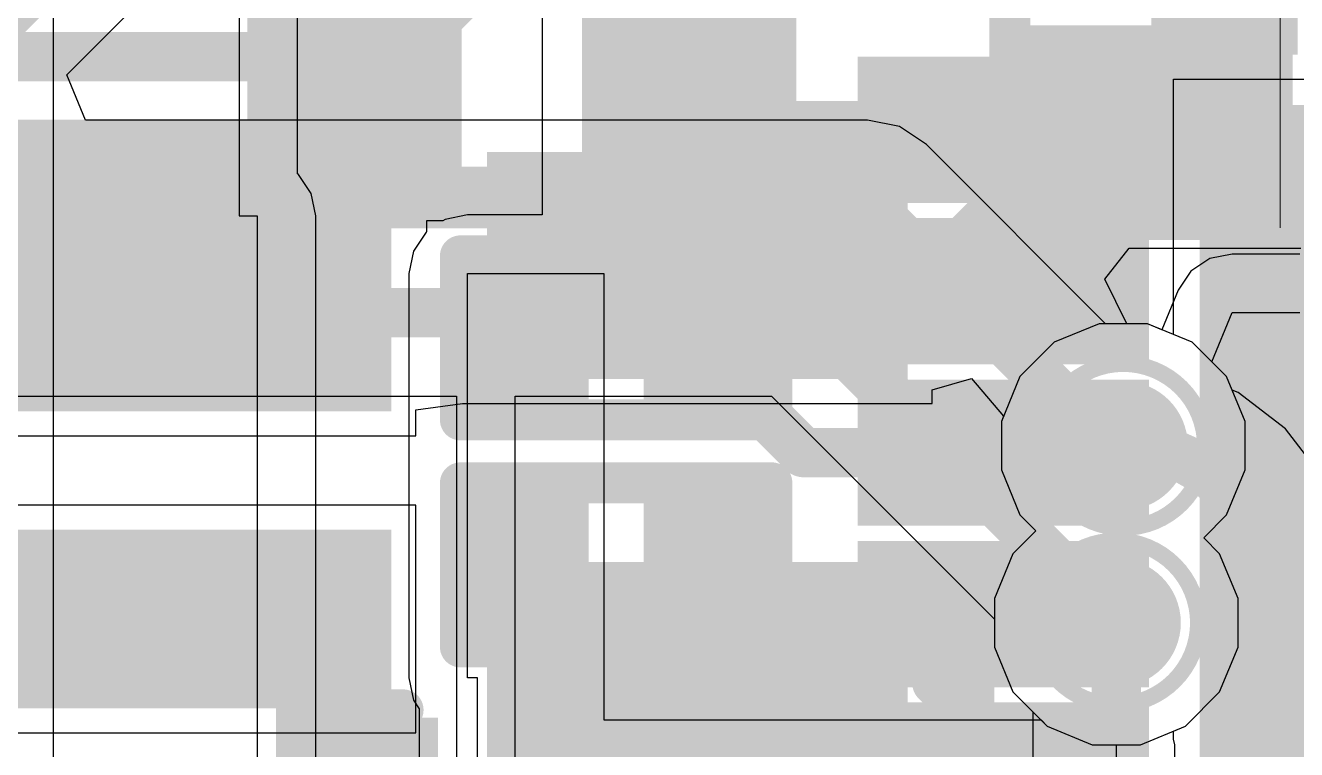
# Model space of a CAD drawing. Header units: inches. Extents: x -10 to 344, y -7 to 75.
# Drawn here: x 48.443 to 52.382, y 8.376 to 10.619 of the extents above; entities that cross this region are included whole.
import ezdxf

# ---------------------------------------------------------------- set-up
doc = ezdxf.new("R2010")
doc.units = ezdxf.units.IN
for name, color, linetype in [('Bottom Layer', 5, 'Continuous'), ('Bottom Overlay', 54, 'Continuous'), ('Bottom Paste', 16, 'Continuous'), ('Bottom Solder', 6, 'Continuous'), ('Drill Drawing', 1, 'Continuous'), ('Mid Layer 1', 16, 'Continuous'), ('Mid Layer 2', 76, 'Continuous'), ('Top Layer', 1, 'Continuous'), ('Top Overlay', 2, 'Continuous'), ('Top Paste', 8, 'Continuous'), ('Top Solder', 216, 'Continuous'), ('Via Holes', 16, 'Continuous')]:
    doc.layers.add(name, color=color, linetype=linetype)

# ---------------------------------------------------------------- blocks, each defined once
blk = doc.blocks.new('CAP_0201_B_22')
at = {"layer": 'Bottom Layer'}
for points in [[(-0.45, 0.15), (-0.15, 0.15), (-0.15, -0.15), (-0.45, -0.15)], [(0.15, 0.15), (0.45, 0.15), (0.45, -0.15), (0.15, -0.15)]]:
    blk.add_hatch(color=5, dxfattribs=at).paths.add_polyline_path(points)
at = {"layer": 'Bottom Paste'}
for points in [[(-0.45, 0.15), (-0.15, 0.15), (-0.15, -0.15), (-0.45, -0.15)], [(0.15, 0.15), (0.45, 0.15), (0.45, -0.15), (0.15, -0.15)]]:
    blk.add_hatch(color=16, dxfattribs=at).paths.add_polyline_path(points)
at = {"layer": 'Bottom Solder'}
for points in [[(-0.505, 0.205), (-0.095, 0.205), (-0.095, -0.205), (-0.505, -0.205)], [(0.095, 0.205), (0.505, 0.205), (0.505, -0.205), (0.095, -0.205)]]:
    blk.add_hatch(color=6, dxfattribs=at).paths.add_polyline_path(points)
at = {"layer": 'Bottom Overlay'}
for points in [[(-0.5334, 0.2286, 0.127, 0.127, 0), (-0.2032, 0.2286, 0.127, 0.127, 0)], [(-0.5334, -0.2286, 0.127, 0.127, 0), (-0.5334, 0.2286, 0.127, 0.127, 0)], [(0.2032, 0.2286, 0.127, 0.127, 0), (0.5334, 0.2286, 0.127, 0.127, 0)], [(0.5334, -0.2286, 0.127, 0.127, 0), (0.5334, 0.2286, 0.127, 0.127, 0)], [(-0.5334, -0.2286, 0.127, 0.127, 0), (-0.2032, -0.2286, 0.127, 0.127, 0)], [(0.2032, -0.2286, 0.127, 0.127, 0), (0.5334, -0.2286, 0.127, 0.127, 0)]]:
    blk.add_lwpolyline(points, format="xyseb", dxfattribs=at)
for points in [[(-0.5651, 0.2286, 0.0635, 0.0635, 1), (-0.5016, 0.2286, 0.0635, 0.0635, 1)], [(-0.5651, 0.2286, 0.0635, 0.0635, 1), (-0.5016, 0.2286, 0.0635, 0.0635, 1)], [(-0.2349, 0.2286, 0.0635, 0.0635, 1), (-0.1714, 0.2286, 0.0635, 0.0635, 1)], [(0.1714, 0.2286, 0.0635, 0.0635, 1), (0.2349, 0.2286, 0.0635, 0.0635, 1)], [(0.5016, 0.2286, 0.0635, 0.0635, 1), (0.5651, 0.2286, 0.0635, 0.0635, 1)], [(0.5016, 0.2286, 0.0635, 0.0635, 1), (0.5651, 0.2286, 0.0635, 0.0635, 1)], [(-0.5651, -0.2286, 0.0635, 0.0635, 1), (-0.5016, -0.2286, 0.0635, 0.0635, 1)], [(-0.5651, -0.2286, 0.0635, 0.0635, 1), (-0.5016, -0.2286, 0.0635, 0.0635, 1)], [(-0.2349, -0.2286, 0.0635, 0.0635, 1), (-0.1714, -0.2286, 0.0635, 0.0635, 1)], [(0.1714, -0.2286, 0.0635, 0.0635, 1), (0.2349, -0.2286, 0.0635, 0.0635, 1)], [(0.5016, -0.2286, 0.0635, 0.0635, 1), (0.5651, -0.2286, 0.0635, 0.0635, 1)], [(0.5016, -0.2286, 0.0635, 0.0635, 1), (0.5651, -0.2286, 0.0635, 0.0635, 1)]]:
    blk.add_lwpolyline(points, format="xyseb", close=True, dxfattribs=at)
blk = doc.blocks.new('32_QFN__5_5__B_27')
at = {"layer": 'Bottom Layer'}
for points in [[(-0.125, 2.785), (-0.125, 2.085), (-0.375, 2.085), (-0.375, 2.785)], [(0.375, 2.785), (0.375, 2.085), (0.125, 2.085), (0.125, 2.785)], [(0.875, 2.785), (0.875, 2.085), (0.625, 2.085), (0.625, 2.785)], [(1.375, 2.785), (1.375, 2.085), (1.125, 2.085), (1.125, 2.785)], [(1.875, 2.785), (1.875, 2.085), (1.625, 2.085), (1.625, 2.785)], [(-1.725, 1.725), (1.725, 1.725), (1.725, -1.725), (-1.725, -1.725)]]:
    blk.add_hatch(color=5, dxfattribs=at).paths.add_polyline_path(points)
at = {"layer": 'Bottom Paste'}
for points in [[(-0.125, 2.785), (-0.125, 2.085), (-0.375, 2.085), (-0.375, 2.785)], [(0.375, 2.785), (0.375, 2.085), (0.125, 2.085), (0.125, 2.785)], [(0.875, 2.785), (0.875, 2.085), (0.625, 2.085), (0.625, 2.785)], [(1.375, 2.785), (1.375, 2.085), (1.125, 2.085), (1.125, 2.785)], [(1.875, 2.785), (1.875, 2.085), (1.625, 2.085), (1.625, 2.785)]]:
    blk.add_hatch(color=16, dxfattribs=at).paths.add_polyline_path(points)
at = {"layer": 'Bottom Solder'}
for points in [[(-0.0234, 2.8866), (-0.0234, 1.9834), (-0.4766, 1.9834), (-0.4766, 2.8866)], [(0.4766, 2.8866), (0.4766, 1.9834), (0.0234, 1.9834), (0.0234, 2.8866)], [(0.9766, 2.8866), (0.9766, 1.9834), (0.5234, 1.9834), (0.5234, 2.8866)], [(1.4766, 2.8866), (1.4766, 1.9834), (1.0234, 1.9834), (1.0234, 2.8866)], [(1.9766, 2.8866), (1.9766, 1.9834), (1.5234, 1.9834), (1.5234, 2.8866)], [(1.9834, 1.9766), (2.8866, 1.9766), (2.8866, 1.5234), (1.9834, 1.5234)], [(-1.8266, 1.8266), (1.8266, 1.8266), (1.8266, -1.8266), (-1.8266, -1.8266)]]:
    blk.add_hatch(color=6, dxfattribs=at).paths.add_polyline_path(points)
blk = doc.blocks.new('MFFX_29')
at = {"layer": 'Top Layer'}
for points in [[(-3.3, 1.655), (-3.3, 2.155), (-2.2, 2.155), (-2.2, 1.655)], [(-1.6999, 1.905), (-0.1999, 1.905), (-0.1999, 1.555), (-1.6999, 1.555)], [(-1.6999, 0.985), (-0.1999, 0.985), (-0.1999, 0.285), (-1.6999, 0.285)], [(-3.3, 0.385), (-3.3, 0.885), (-2.2, 0.885), (-2.2, 0.385)]]:
    blk.add_hatch(color=1, dxfattribs=at).paths.add_polyline_path(points)
at = {"layer": 'Top Solder'}
for points in [[(-3.4016, 1.5534), (-3.4016, 2.2566), (-2.0984, 2.2566), (-2.0984, 1.5534)], [(-1.8015, 2.0066), (-0.0983, 2.0066), (-0.0983, 1.4534), (-1.8015, 1.4534)], [(-1.8015, 1.0866), (-0.0983, 1.0866), (-0.0983, 0.1834), (-1.8015, 0.1834)], [(-3.4016, 0.2834), (-3.4016, 0.9866), (-2.0984, 0.9866), (-2.0984, 0.2834)]]:
    blk.add_hatch(color=216, dxfattribs=at).paths.add_polyline_path(points)
at = {"layer": 'Top Overlay'}
for points in [[(-3.4798, 1.9304, 0.127, 0.127, 0), (-3.6068, 2.0574, 0.127, 0.127, 0)], [(-3.6068, 2.0574, 0.127, 0.127, 0), (-3.6068, 1.8034, 0.127, 0.127, 0)], [(-3.4798, 1.9304, 0.127, 0.127, 0), (-3.6068, 1.8034, 0.127, 0.127, 0)]]:
    blk.add_lwpolyline(points, format="xyseb", dxfattribs=at)
for points in [[(-3.6385, 2.0574, 0.0635, 0.0635, 1), (-3.5751, 2.0574, 0.0635, 0.0635, 1)], [(-3.6385, 2.0574, 0.0635, 0.0635, 1), (-3.5751, 2.0574, 0.0635, 0.0635, 1)], [(-3.5116, 1.9304, 0.0635, 0.0635, 1), (-3.448, 1.9304, 0.0635, 0.0635, 1)], [(-3.5116, 1.9304, 0.0635, 0.0635, 1), (-3.448, 1.9304, 0.0635, 0.0635, 1)], [(-3.6385, 1.8034, 0.0635, 0.0635, 1), (-3.5751, 1.8034, 0.0635, 0.0635, 1)], [(-3.6385, 1.8034, 0.0635, 0.0635, 1), (-3.5751, 1.8034, 0.0635, 0.0635, 1)]]:
    blk.add_lwpolyline(points, format="xyseb", close=True, dxfattribs=at)
blk = doc.blocks.new('S______B______0402_45')
at = {"layer": 'Top Layer'}
for points in [[(-0.6985, -0.3175), (-0.6985, 0.3175), (-0.2413, 0.3175), (-0.2413, -0.3175)], [(0.2413, -0.3175), (0.2413, 0.3175), (0.6985, 0.3175), (0.6985, -0.3175)]]:
    blk.add_hatch(color=1, dxfattribs=at).paths.add_polyline_path(points)
at = {"layer": 'Top Paste'}
for points in [[(-0.6985, -0.3175), (-0.6985, 0.3175), (-0.2413, 0.3175), (-0.2413, -0.3175)], [(0.2413, -0.3175), (0.2413, 0.3175), (0.6985, 0.3175), (0.6985, -0.3175)]]:
    blk.add_hatch(color=8, dxfattribs=at).paths.add_polyline_path(points)
at = {"layer": 'Top Solder'}
for points in [[(-0.7535, -0.3725), (-0.7535, 0.3725), (-0.1863, 0.3725), (-0.1863, -0.3725)], [(0.1863, -0.3725), (0.1863, 0.3725), (0.7535, 0.3725), (0.7535, -0.3725)]]:
    blk.add_hatch(color=216, dxfattribs=at).paths.add_polyline_path(points)
at = {"layer": 'Top Overlay'}
for points in [[(-0.7874, 0.4064, 0.127, 0.127, 0), (0.7874, 0.4064, 0.127, 0.127, 0)], [(-0.7874, 0.4064, 0.127, 0.127, 0), (-0.7874, -0.4064, 0.127, 0.127, 0)], [(0.7874, 0.4064, 0.127, 0.127, 0), (0.7874, -0.4064, 0.127, 0.127, 0)], [(-0.7874, -0.4064, 0.127, 0.127, 0), (0.7874, -0.4064, 0.127, 0.127, 0)], [(-0.8128, -0.4318, 0.00323, 0.00323, 0), (0.8128, -0.4318, 0.00323, 0.00323, 0)]]:
    blk.add_lwpolyline(points, format="xyseb", dxfattribs=at)
for points in [[(-0.8191, 0.4064, 0.0635, 0.0635, 1), (-0.7556, 0.4064, 0.0635, 0.0635, 1)], [(-0.8191, 0.4064, 0.0635, 0.0635, 1), (-0.7556, 0.4064, 0.0635, 0.0635, 1)], [(0.7556, 0.4064, 0.0635, 0.0635, 1), (0.8191, 0.4064, 0.0635, 0.0635, 1)], [(0.7556, 0.4064, 0.0635, 0.0635, 1), (0.8191, 0.4064, 0.0635, 0.0635, 1)], [(-0.8191, -0.4064, 0.0635, 0.0635, 1), (-0.7556, -0.4064, 0.0635, 0.0635, 1)], [(-0.8191, -0.4064, 0.0635, 0.0635, 1), (-0.7556, -0.4064, 0.0635, 0.0635, 1)], [(0.7556, -0.4064, 0.0635, 0.0635, 1), (0.8191, -0.4064, 0.0635, 0.0635, 1)], [(0.7556, -0.4064, 0.0635, 0.0635, 1), (0.8191, -0.4064, 0.0635, 0.0635, 1)], [(-0.8136, -0.4318, 0.00161, 0.00161, 1), (-0.812, -0.4318, 0.00161, 0.00161, 1)], [(0.812, -0.4318, 0.00161, 0.00161, 1), (0.8136, -0.4318, 0.00161, 0.00161, 1)]]:
    blk.add_lwpolyline(points, format="xyseb", close=True, dxfattribs=at)
blk = doc.blocks.new('R___0201_B_47')
at = {"layer": 'Bottom Layer'}
for points in [[(-0.41, 0.185), (-0.14, 0.185), (-0.14, -0.185), (-0.41, -0.185)], [(0.14, 0.185), (0.41, 0.185), (0.41, -0.185), (0.14, -0.185)]]:
    blk.add_hatch(color=5, dxfattribs=at).paths.add_polyline_path(points)
at = {"layer": 'Bottom Paste'}
for points in [[(-0.41, 0.185), (-0.14, 0.185), (-0.14, -0.185), (-0.41, -0.185)], [(0.14, 0.185), (0.41, 0.185), (0.41, -0.185), (0.14, -0.185)]]:
    blk.add_hatch(color=16, dxfattribs=at).paths.add_polyline_path(points)
at = {"layer": 'Bottom Solder'}
for points in [[(-0.465, 0.24), (-0.085, 0.24), (-0.085, -0.24), (-0.465, -0.24)], [(0.085, 0.24), (0.465, 0.24), (0.465, -0.24), (0.085, -0.24)]]:
    blk.add_hatch(color=6, dxfattribs=at).paths.add_polyline_path(points)
at = {"layer": 'Bottom Overlay'}
for points in [[(-0.4826, -0.254, 0.127, 0.127, 0), (-0.4826, 0.254, 0.127, 0.127, 0)], [(-0.4826, 0.254, 0.127, 0.127, 0), (0.4826, 0.254, 0.127, 0.127, 0)], [(0.4826, -0.254, 0.127, 0.127, 0), (0.4826, 0.254, 0.127, 0.127, 0)], [(-0.4826, -0.254, 0.127, 0.127, 0), (0.4826, -0.254, 0.127, 0.127, 0)]]:
    blk.add_lwpolyline(points, format="xyseb", dxfattribs=at)
for points in [[(-0.5143, 0.254, 0.0635, 0.0635, 1), (-0.4508, 0.254, 0.0635, 0.0635, 1)], [(-0.5143, 0.254, 0.0635, 0.0635, 1), (-0.4508, 0.254, 0.0635, 0.0635, 1)], [(0.4508, 0.254, 0.0635, 0.0635, 1), (0.5143, 0.254, 0.0635, 0.0635, 1)], [(0.4508, 0.254, 0.0635, 0.0635, 1), (0.5143, 0.254, 0.0635, 0.0635, 1)], [(-0.5143, -0.254, 0.0635, 0.0635, 1), (-0.4508, -0.254, 0.0635, 0.0635, 1)], [(-0.5143, -0.254, 0.0635, 0.0635, 1), (-0.4508, -0.254, 0.0635, 0.0635, 1)], [(0.4508, -0.254, 0.0635, 0.0635, 1), (0.5143, -0.254, 0.0635, 0.0635, 1)], [(0.4508, -0.254, 0.0635, 0.0635, 1), (0.5143, -0.254, 0.0635, 0.0635, 1)]]:
    blk.add_lwpolyline(points, format="xyseb", close=True, dxfattribs=at)
blk = doc.blocks.new('R___0201_B_48')
at = {"layer": 'Bottom Layer'}
for points in [[(-0.41, 0.185), (-0.14, 0.185), (-0.14, -0.185), (-0.41, -0.185)], [(0.14, 0.185), (0.41, 0.185), (0.41, -0.185), (0.14, -0.185)]]:
    blk.add_hatch(color=5, dxfattribs=at).paths.add_polyline_path(points)
at = {"layer": 'Bottom Paste'}
for points in [[(-0.41, 0.185), (-0.14, 0.185), (-0.14, -0.185), (-0.41, -0.185)], [(0.14, 0.185), (0.41, 0.185), (0.41, -0.185), (0.14, -0.185)]]:
    blk.add_hatch(color=16, dxfattribs=at).paths.add_polyline_path(points)
at = {"layer": 'Bottom Solder'}
for points in [[(-0.465, 0.24), (-0.085, 0.24), (-0.085, -0.24), (-0.465, -0.24)], [(0.085, 0.24), (0.465, 0.24), (0.465, -0.24), (0.085, -0.24)]]:
    blk.add_hatch(color=6, dxfattribs=at).paths.add_polyline_path(points)
at = {"layer": 'Bottom Overlay'}
for points in [[(-0.4826, -0.254, 0.127, 0.127, 0), (-0.4826, 0.254, 0.127, 0.127, 0)], [(-0.4826, 0.254, 0.127, 0.127, 0), (0.4826, 0.254, 0.127, 0.127, 0)], [(0.4826, -0.254, 0.127, 0.127, 0), (0.4826, 0.254, 0.127, 0.127, 0)], [(-0.4826, -0.254, 0.127, 0.127, 0), (0.4826, -0.254, 0.127, 0.127, 0)]]:
    blk.add_lwpolyline(points, format="xyseb", dxfattribs=at)
for points in [[(-0.5143, 0.254, 0.0635, 0.0635, 1), (-0.4508, 0.254, 0.0635, 0.0635, 1)], [(-0.5143, 0.254, 0.0635, 0.0635, 1), (-0.4508, 0.254, 0.0635, 0.0635, 1)], [(0.4508, 0.254, 0.0635, 0.0635, 1), (0.5143, 0.254, 0.0635, 0.0635, 1)], [(0.4508, 0.254, 0.0635, 0.0635, 1), (0.5143, 0.254, 0.0635, 0.0635, 1)], [(-0.5143, -0.254, 0.0635, 0.0635, 1), (-0.4508, -0.254, 0.0635, 0.0635, 1)], [(-0.5143, -0.254, 0.0635, 0.0635, 1), (-0.4508, -0.254, 0.0635, 0.0635, 1)], [(0.4508, -0.254, 0.0635, 0.0635, 1), (0.5143, -0.254, 0.0635, 0.0635, 1)], [(0.4508, -0.254, 0.0635, 0.0635, 1), (0.5143, -0.254, 0.0635, 0.0635, 1)]]:
    blk.add_lwpolyline(points, format="xyseb", close=True, dxfattribs=at)
blk = doc.blocks.new('R___0402_B_49')
at = {"layer": 'Bottom Layer'}
for points in [[(-0.2413, 0.3175), (-0.2413, -0.3175), (-0.6985, -0.3175), (-0.6985, 0.3175)], [(0.6985, 0.3175), (0.6985, -0.3175), (0.2413, -0.3175), (0.2413, 0.3175)]]:
    blk.add_hatch(color=5, dxfattribs=at).paths.add_polyline_path(points)
at = {"layer": 'Bottom Paste'}
for points in [[(-0.2413, 0.3175), (-0.2413, -0.3175), (-0.6985, -0.3175), (-0.6985, 0.3175)], [(0.6985, 0.3175), (0.6985, -0.3175), (0.2413, -0.3175), (0.2413, 0.3175)]]:
    blk.add_hatch(color=16, dxfattribs=at).paths.add_polyline_path(points)
at = {"layer": 'Bottom Solder'}
for points in [[(-0.1863, 0.3725), (-0.1863, -0.3725), (-0.7535, -0.3725), (-0.7535, 0.3725)], [(0.7535, 0.3725), (0.7535, -0.3725), (0.1863, -0.3725), (0.1863, 0.3725)]]:
    blk.add_hatch(color=6, dxfattribs=at).paths.add_polyline_path(points)
at = {"layer": 'Bottom Overlay'}
for points in [[(-0.7874, -0.4064, 0.127, 0.127, 0), (-0.7874, 0.4064, 0.127, 0.127, 0)], [(-0.7874, 0.4064, 0.127, 0.127, 0), (0.7874, 0.4064, 0.127, 0.127, 0)], [(-0.8128, 0.4318, 0.00323, 0.00323, 0), (0.8128, 0.4318, 0.00323, 0.00323, 0)], [(0.7874, -0.4064, 0.127, 0.127, 0), (0.7874, 0.4064, 0.127, 0.127, 0)], [(-0.7874, -0.4064, 0.127, 0.127, 0), (0.7874, -0.4064, 0.127, 0.127, 0)]]:
    blk.add_lwpolyline(points, format="xyseb", dxfattribs=at)
for points in [[(-0.8191, 0.4064, 0.0635, 0.0635, 1), (-0.7556, 0.4064, 0.0635, 0.0635, 1)], [(-0.8191, 0.4064, 0.0635, 0.0635, 1), (-0.7556, 0.4064, 0.0635, 0.0635, 1)], [(-0.8136, 0.4318, 0.00161, 0.00161, 1), (-0.812, 0.4318, 0.00161, 0.00161, 1)], [(0.7556, 0.4064, 0.0635, 0.0635, 1), (0.8191, 0.4064, 0.0635, 0.0635, 1)], [(0.7556, 0.4064, 0.0635, 0.0635, 1), (0.8191, 0.4064, 0.0635, 0.0635, 1)], [(0.812, 0.4318, 0.00161, 0.00161, 1), (0.8136, 0.4318, 0.00161, 0.00161, 1)], [(-0.8191, -0.4064, 0.0635, 0.0635, 1), (-0.7556, -0.4064, 0.0635, 0.0635, 1)], [(-0.8191, -0.4064, 0.0635, 0.0635, 1), (-0.7556, -0.4064, 0.0635, 0.0635, 1)], [(0.7556, -0.4064, 0.0635, 0.0635, 1), (0.8191, -0.4064, 0.0635, 0.0635, 1)], [(0.7556, -0.4064, 0.0635, 0.0635, 1), (0.8191, -0.4064, 0.0635, 0.0635, 1)]]:
    blk.add_lwpolyline(points, format="xyseb", close=True, dxfattribs=at)

msp = doc.modelspace()

# ---------------------------------------------------------------- hatches: boundary and pattern name
at = {"layer": 'Bottom Layer'}
h = msp.add_hatch(color=5, dxfattribs=at)
edge = h.paths.add_edge_path()
edge.add_arc((51.8451, 9.3168), 0.2, 0, 360)
h = msp.add_hatch(color=5, dxfattribs=at)
edge = h.paths.add_edge_path()
edge.add_arc((51.8235, 8.7682), 0.2, 0, 360)
at = {"layer": 'Mid Layer 1'}
h = msp.add_hatch(color=16, dxfattribs=at)
edge = h.paths.add_edge_path()
edge.add_arc((51.8451, 9.3168), 0.2, 0, 360)
h = msp.add_hatch(color=16, dxfattribs=at)
edge = h.paths.add_edge_path()
edge.add_arc((51.8235, 8.7682), 0.2, 0, 360)
at = {"layer": 'Mid Layer 2'}
h = msp.add_hatch(color=76, dxfattribs=at)
edge = h.paths.add_edge_path()
edge.add_arc((51.8451, 9.3168), 0.2, 0, 360)
h = msp.add_hatch(color=76, dxfattribs=at)
edge = h.paths.add_edge_path()
edge.add_arc((51.8235, 8.7682), 0.2, 0, 360)
at = {"layer": 'Top Layer'}
h = msp.add_hatch(color=1, dxfattribs=at)
edge = h.paths.add_edge_path()
edge.add_arc((51.8451, 9.3168), 0.2, 0, 360)
h = msp.add_hatch(color=1, dxfattribs=at)
edge = h.paths.add_edge_path()
edge.add_arc((51.8235, 8.7682), 0.2, 0, 360)
at = {"layer": 'Via Holes'}
h = msp.add_hatch(color=7, dxfattribs=at)
edge = h.paths.add_edge_path()
edge.add_arc((51.8451, 9.3168), 0.1, 0, 360)
h = msp.add_hatch(color=7, dxfattribs=at)
edge = h.paths.add_edge_path()
edge.add_arc((51.8235, 8.7682), 0.1, 0, 360)

# ---------------------------------------------------------------- linework, layer by layer
at = {"layer": 'Bottom Layer'}
for p, q in [((48.5301, 5.3846), (48.5301, 13.3238)), ((49.1051, 11.0191), (49.1051, 10.0285)), ((49.2864, 10.1589), (49.2864, 11.0191)), ((50.0449, 11.0191), (50.0449, 10.0318)), ((52.0013, 9.661), (52.0013, 10.4524)), ((52.0013, 10.4524), (53.016, 10.4524)), ((49.2897, 10.1567), (49.2864, 10.1589)), ((49.329, 10.0979), (49.2897, 10.1567)), ((49.3428, 10.0285), (49.329, 10.0979)), ((49.1051, 10.0285), (49.1615, 10.0285)), ((49.1615, 10.0285), (49.1615, 7.9928)), ((49.3428, 8.1233), (49.3428, 10.0285)), ((49.737, 10.0136), (49.6859, 10.0136)), ((49.6859, 10.0136), (49.6859, 9.9795)), ((49.7435, 10.018), (49.737, 10.0136)), ((49.8129, 10.0318), (49.7435, 10.018)), ((50.0449, 10.0318), (49.8129, 10.0318)), ((49.6847, 9.9787), (49.6454, 9.9199)), ((49.6859, 9.9795), (49.6847, 9.9787)), ((49.6454, 9.9199), (49.6316, 9.8505)), ((49.6316, 9.8505), (49.6316, 8.5976)), ((49.8129, 8.5976), (49.8129, 9.8505)), ((49.8129, 9.8505), (50.2359, 9.8505)), ((50.2359, 9.8505), (50.2359, 9.288)), ((52.0591, 9.6371), (52.0013, 9.661)), ((52.1654, 9.5308), (52.0591, 9.6371)), ((52.2229, 9.392), (52.1654, 9.5308)), ((52.2229, 9.2417), (52.2229, 9.392)), ((50.2359, 9.288), (50.2359, 8.4671)), ((52.1654, 9.1028), (52.2229, 9.2417)), ((52.0943, 9.0317), (52.1654, 9.1028)), ((52.1438, 8.9822), (52.0943, 9.0317)), ((52.2013, 8.8434), (52.1438, 8.9822)), ((52.2013, 8.6931), (52.2013, 8.8434)), ((52.1438, 8.5542), (52.2013, 8.6931)), ((49.6316, 8.5976), (49.6454, 8.5282)), ((49.8443, 8.5976), (49.8129, 8.5976)), ((49.8443, 7.942), (49.8443, 8.5976)), ((52.0375, 8.4479), (52.1438, 8.5542)), ((49.6454, 8.5282), (49.663, 8.5019)), ((49.663, 8.5019), (49.663, 8.1479)), ((50.2359, 8.4671), (51.5903, 8.4671)), ((51.5903, 8.4671), (51.6095, 8.4479)), ((51.6095, 8.4479), (51.7484, 8.3904)), ((52.0013, 8.4329), (52.0375, 8.4479)), ((52.0013, 8.4079), (52.0013, 8.4329)), ((51.7484, 8.3904), (51.8235, 8.3904)), ((51.8235, 8.3904), (51.8235, 8.098)), ((52.0048, 8.3904), (52.0013, 8.4079)), ((52.0048, 8.098), (52.0048, 8.3904))]:
    msp.add_line(p, q, dxfattribs=at)
for points in [[(50.4513, 10.4476, 0.1524, 0.1524, 0), (50.4513, 10.5238, 0.1524, 0.1524, 0)], [(50.4513, 10.4476, 0.1524, 0.1524, 0), (50.6037, 10.2952, 0.1524, 0.1524, 0)], [(50.6037, 10.2952, 0.1778, 0.1778, 0), (51.4735, 10.2952, 0.1778, 0.1778, 0)], [(50.5487, 9.6508, 0.1524, 0.1524, 0), (50.6075, 9.592, 0.1524, 0.1524, 0)], [(50.6075, 9.542, 0.1524, 0.1524, 0), (50.6075, 9.592, 0.1524, 0.1524, 0)], [(50.6075, 9.542, 0.1524, 0.1524, 0), (50.8543, 9.2952, 0.1524, 0.1524, 0)], [(51.4735, 9.2952, 0.1524, 0.1524, 0), (51.4951, 9.3168, 0.1524, 0.1524, 0)], [(51.4951, 9.3168, 0.1524, 0.1524, 0), (51.8451, 9.3168, 0.1524, 0.1524, 0)], [(50.8543, 9.2952, 0.1524, 0.1524, 0), (51.4735, 9.2952, 0.1524, 0.1524, 0)], [(50.4979, 8.8976, 0.1524, 0.1524, 0), (50.4979, 8.9476, 0.1524, 0.1524, 0)], [(50.4979, 8.8976, 0.1524, 0.1524, 0), (50.5567, 8.8388, 0.1524, 0.1524, 0)], [(50.5567, 8.8388, 0.1524, 0.1524, 0), (51.4299, 8.8388, 0.1524, 0.1524, 0)], [(51.4299, 8.8388, 0.1524, 0.1524, 0), (51.4735, 8.7952, 0.1524, 0.1524, 0)]]:
    msp.add_lwpolyline(points, format="xyseb", dxfattribs=at)
for points in [[(50.4132, 10.5238, 0.0762, 0.0762, 1), (50.4894, 10.5238, 0.0762, 0.0762, 1)], [(50.4132, 10.4476, 0.0762, 0.0762, 1), (50.4894, 10.4476, 0.0762, 0.0762, 1)], [(50.4132, 10.4476, 0.0762, 0.0762, 1), (50.4894, 10.4476, 0.0762, 0.0762, 1)], [(50.5592, 10.2952, 0.0889, 0.0889, 1), (50.6481, 10.2952, 0.0889, 0.0889, 1)], [(50.5656, 10.2952, 0.0762, 0.0762, 1), (50.6418, 10.2952, 0.0762, 0.0762, 1)], [(51.4291, 10.2952, 0.0889, 0.0889, 1), (51.518, 10.2952, 0.0889, 0.0889, 1)], [(50.5106, 9.6508, 0.0762, 0.0762, 1), (50.5868, 9.6508, 0.0762, 0.0762, 1)], [(50.5694, 9.592, 0.0762, 0.0762, 1), (50.6456, 9.592, 0.0762, 0.0762, 1)], [(50.5694, 9.592, 0.0762, 0.0762, 1), (50.6456, 9.592, 0.0762, 0.0762, 1)], [(50.5694, 9.542, 0.0762, 0.0762, 1), (50.6456, 9.542, 0.0762, 0.0762, 1)], [(50.5694, 9.542, 0.0762, 0.0762, 1), (50.6456, 9.542, 0.0762, 0.0762, 1)], [(51.457, 9.3168, 0.0762, 0.0762, 1), (51.5332, 9.3168, 0.0762, 0.0762, 1)], [(51.457, 9.3168, 0.0762, 0.0762, 1), (51.5332, 9.3168, 0.0762, 0.0762, 1)], [(51.807, 9.3168, 0.0762, 0.0762, 1), (51.8832, 9.3168, 0.0762, 0.0762, 1)], [(50.8162, 9.2952, 0.0762, 0.0762, 1), (50.8924, 9.2952, 0.0762, 0.0762, 1)], [(50.8162, 9.2952, 0.0762, 0.0762, 1), (50.8924, 9.2952, 0.0762, 0.0762, 1)], [(51.4354, 9.2952, 0.0762, 0.0762, 1), (51.5116, 9.2952, 0.0762, 0.0762, 1)], [(51.4354, 9.2952, 0.0762, 0.0762, 1), (51.5116, 9.2952, 0.0762, 0.0762, 1)], [(50.4598, 8.9476, 0.0762, 0.0762, 1), (50.536, 8.9476, 0.0762, 0.0762, 1)], [(50.4598, 8.8976, 0.0762, 0.0762, 1), (50.536, 8.8976, 0.0762, 0.0762, 1)], [(50.4598, 8.8976, 0.0762, 0.0762, 1), (50.536, 8.8976, 0.0762, 0.0762, 1)], [(50.5186, 8.8388, 0.0762, 0.0762, 1), (50.5948, 8.8388, 0.0762, 0.0762, 1)], [(50.5186, 8.8388, 0.0762, 0.0762, 1), (50.5948, 8.8388, 0.0762, 0.0762, 1)], [(51.3918, 8.8388, 0.0762, 0.0762, 1), (51.468, 8.8388, 0.0762, 0.0762, 1)], [(51.3918, 8.8388, 0.0762, 0.0762, 1), (51.468, 8.8388, 0.0762, 0.0762, 1)], [(51.4354, 8.7952, 0.0762, 0.0762, 1), (51.5116, 8.7952, 0.0762, 0.0762, 1)]]:
    msp.add_lwpolyline(points, format="xyseb", close=True, dxfattribs=at)
at = {"layer": 'Drill Drawing'}
for points in [[(52.0991, 9.3168, 0.0508, 0.0508, 1), (51.5911, 9.3168, 0.0508, 0.0508, 1)], [(51.5784, 9.3168, 0.0254, 0.0254, 1), (51.6038, 9.3168, 0.0254, 0.0254, 1)], [(52.0864, 9.3168, 0.0254, 0.0254, 1), (52.1118, 9.3168, 0.0254, 0.0254, 1)], [(52.0775, 8.7682, 0.0508, 0.0508, 1), (51.5695, 8.7682, 0.0508, 0.0508, 1)], [(51.5568, 8.7682, 0.0254, 0.0254, 1), (51.5822, 8.7682, 0.0254, 0.0254, 1)], [(52.0648, 8.7682, 0.0254, 0.0254, 1), (52.0902, 8.7682, 0.0254, 0.0254, 1)]]:
    msp.add_lwpolyline(points, format="xyseb", close=True, dxfattribs=at)
at = {"layer": 'Mid Layer 1'}
for p, q in [((51.77, 9.6946), (51.6311, 9.6371)), ((51.9203, 9.6946), (51.77, 9.6946)), ((52.0591, 9.6371), (51.9203, 9.6946)), ((51.6311, 9.6371), (51.5248, 9.5308)), ((52.1654, 9.5308), (52.0591, 9.6371)), ((51.5248, 9.5308), (51.4673, 9.392)), ((52.2229, 9.392), (52.1654, 9.5308)), ((51.4673, 9.392), (51.4673, 9.2417)), ((52.2229, 9.2417), (52.2229, 9.392)), ((51.4673, 9.2417), (51.5248, 9.1028)), ((52.1654, 9.1028), (52.2229, 9.2417)), ((51.5248, 9.1028), (51.5743, 9.0533)), ((52.0943, 9.0317), (52.1654, 9.1028)), ((51.5743, 9.0533), (51.5032, 8.9822)), ((52.1438, 8.9822), (52.0943, 9.0317)), ((51.5032, 8.9822), (51.4457, 8.8434)), ((52.2013, 8.8434), (52.1438, 8.9822)), ((51.4457, 8.8434), (51.4457, 8.6931)), ((52.2013, 8.6931), (52.2013, 8.8434)), ((51.4457, 8.6931), (51.5032, 8.5542)), ((52.1438, 8.5542), (52.2013, 8.6931)), ((51.5032, 8.5542), (51.6095, 8.4479)), ((52.0375, 8.4479), (52.1438, 8.5542)), ((51.6095, 8.4479), (51.7484, 8.3904)), ((51.8987, 8.3904), (52.0375, 8.4479)), ((51.7484, 8.3904), (51.8987, 8.3904))]:
    msp.add_line(p, q, dxfattribs=at)
at = {"layer": 'Mid Layer 2'}
for p, q in [((48.5712, 10.466), (49.369, 11.2638)), ((48.6295, 10.3252), (48.5712, 10.466)), ((51.0524, 10.3252), (48.6295, 10.3252)), ((51.1516, 10.3055), (51.0524, 10.3252)), ((51.2356, 10.2494), (51.1516, 10.3055)), ((51.7903, 9.6946), (51.2356, 10.2494)), ((52.1133, 9.8965), (52.0545, 9.8572)), ((52.1827, 9.9103), (52.1133, 9.8965)), ((52.3919, 9.9103), (52.1827, 9.9103)), ((52.0545, 9.8572), (52.0152, 9.7984)), ((52.0152, 9.7984), (51.9646, 9.6762)), ((51.9203, 9.6946), (51.7903, 9.6946)), ((51.9646, 9.6762), (51.9203, 9.6946)), ((52.1196, 9.5766), (52.1827, 9.729)), ((52.1827, 9.729), (52.3919, 9.729)), ((52.1654, 9.5308), (52.1196, 9.5766)), ((52.2229, 9.392), (52.1654, 9.5308)), ((46.2608, 9.4701), (49.7793, 9.4701)), ((49.7793, 9.4701), (49.7793, 7.1991)), ((49.9605, 7.1991), (49.9605, 9.4701)), ((49.9605, 9.4701), (50.7554, 9.4701)), ((50.7554, 9.4701), (51.4457, 8.7798)), ((52.2229, 9.2417), (52.2229, 9.392)), ((52.1654, 9.1028), (52.2229, 9.2417)), ((52.0943, 9.0317), (52.1654, 9.1028)), ((52.1438, 8.9822), (52.0943, 9.0317)), ((52.2013, 8.8434), (52.1438, 8.9822)), ((52.2013, 8.6931), (52.2013, 8.8434)), ((51.4457, 8.7798), (51.4457, 8.6931)), ((51.4457, 8.6931), (51.5032, 8.5542)), ((52.1438, 8.5542), (52.2013, 8.6931)), ((51.5032, 8.5542), (51.6095, 8.4479)), ((52.0375, 8.4479), (52.1438, 8.5542)), ((51.6095, 8.4479), (51.7484, 8.3904)), ((51.8987, 8.3904), (52.0375, 8.4479)), ((51.7484, 8.3904), (51.8987, 8.3904))]:
    msp.add_line(p, q, dxfattribs=at)
for points in [[(48.1369, 10.5628, 0.381, 0.381, 0), (49.1035, 11.5293, 0.381, 0.381, 0)], [(36.3942, 10.0663, 0.1524, 0.1524, 0), (51.0524, 10.0663, 0.1524, 0.1524, 0)], [(51.0524, 10.0663, 0.1524, 0.1524, 0), (51.8019, 9.3168, 0.1524, 0.1524, 0)], [(36.5343, 9.729, 0.1524, 0.1524, 0), (50.8627, 9.729, 0.1524, 0.1524, 0)], [(50.8627, 9.729, 0.1524, 0.1524, 0), (51.8235, 8.7682, 0.1524, 0.1524, 0)], [(51.8019, 9.3168, 0.1524, 0.1524, 0), (51.8451, 9.3168, 0.1524, 0.1524, 0)]]:
    msp.add_lwpolyline(points, format="xyseb", dxfattribs=at)
for points in [[(51.0143, 10.0663, 0.0762, 0.0762, 1), (51.0905, 10.0663, 0.0762, 0.0762, 1)], [(51.0143, 10.0663, 0.0762, 0.0762, 1), (51.0905, 10.0663, 0.0762, 0.0762, 1)], [(50.8246, 9.729, 0.0762, 0.0762, 1), (50.9008, 9.729, 0.0762, 0.0762, 1)], [(50.8246, 9.729, 0.0762, 0.0762, 1), (50.9008, 9.729, 0.0762, 0.0762, 1)], [(51.7638, 9.3168, 0.0762, 0.0762, 1), (51.84, 9.3168, 0.0762, 0.0762, 1)], [(51.7638, 9.3168, 0.0762, 0.0762, 1), (51.84, 9.3168, 0.0762, 0.0762, 1)], [(51.807, 9.3168, 0.0762, 0.0762, 1), (51.8832, 9.3168, 0.0762, 0.0762, 1)], [(51.7854, 8.7682, 0.0762, 0.0762, 1), (51.8616, 8.7682, 0.0762, 0.0762, 1)]]:
    msp.add_lwpolyline(points, format="xyseb", close=True, dxfattribs=at)
at = {"layer": 'Top Layer'}
for p, q in [((51.7885, 9.8329), (51.8637, 9.9289)), ((51.8637, 9.9289), (52.395, 9.9289)), ((51.8557, 9.6946), (51.7885, 9.8329)), ((51.9203, 9.6946), (51.8557, 9.6946)), ((52.0591, 9.6371), (51.9203, 9.6946)), ((52.1654, 9.5308), (52.0591, 9.6371)), ((51.2532, 9.4895), (51.3752, 9.5249)), ((51.3752, 9.5249), (51.474, 9.4081)), ((52.1827, 9.4891), (52.1654, 9.5308)), ((51.2532, 9.4472), (51.2532, 9.4895)), ((52.2007, 9.4816), (52.1827, 9.4891)), ((52.3481, 9.3686), (52.2007, 9.4816)), ((49.6531, 9.428), (49.7976, 9.4472)), ((49.6531, 9.3472), (49.6531, 9.428)), ((49.7976, 9.4472), (49.8055, 9.4472)), ((49.8055, 9.4472), (51.2532, 9.4472)), ((51.474, 9.4081), (51.4673, 9.392)), ((51.4673, 9.392), (51.4673, 9.2417)), ((47.7975, 9.3472), (49.6531, 9.3472)), ((52.4611, 9.2213), (52.3481, 9.3686)), ((51.4673, 9.2417), (51.5248, 9.1028)), ((49.6531, 9.1328), (47.9055, 9.1328)), ((49.6531, 8.4272), (49.6531, 9.1328)), ((51.5248, 9.1028), (51.5743, 9.0533)), ((51.5743, 9.0533), (51.5032, 8.9822)), ((51.5032, 8.9822), (51.4457, 8.8434)), ((51.4457, 8.8434), (51.4457, 8.6931)), ((51.4457, 8.6931), (51.5032, 8.5542)), ((51.5032, 8.5542), (51.5645, 8.4929)), ((51.5645, 8.4929), (51.5645, 6.9625)), ((48.3986, 8.4272), (49.6531, 8.4272))]:
    msp.add_line(p, q, dxfattribs=at)
for points in [[(49.6027, 10.5222, 0.1524, 0.1524, 0), (50.2254, 11.145, 0.1524, 0.1524, 0)], [(41.5879, 10.5222, 0.1524, 0.1524, 0), (49.6027, 10.5222, 0.1524, 0.1524, 0)], [(51.7981, 10.2337, 0.254, 0.254, 0), (51.8997, 10.3353, 0.254, 0.254, 0)], [(51.348, 9.875, 0.254, 0.254, 0), (51.7067, 10.2337, 0.254, 0.254, 0)], [(51.7067, 10.2337, 0.254, 0.254, 0), (51.7981, 10.2337, 0.254, 0.254, 0)], [(50.5254, 9.875, 0.254, 0.254, 0), (51.348, 9.875, 0.254, 0.254, 0)], [(51.8451, 9.3168, 0.1524, 0.1524, -0.414214), (52.2963, 8.8656, 0.1524, 0.1524, 0)], [(52.2963, 6.8849, 0.1524, 0.1524, 0), (52.2963, 8.8656, 0.1524, 0.1524, 0)], [(51.8235, 6.9625, 0.1524, 0.1524, 0), (51.8235, 8.7682, 0.1524, 0.1524, 0)]]:
    msp.add_lwpolyline(points, format="xyseb", dxfattribs=at)
for points in [[(49.5646, 10.5222, 0.0762, 0.0762, 1), (49.6408, 10.5222, 0.0762, 0.0762, 1)], [(49.5646, 10.5222, 0.0762, 0.0762, 1), (49.6408, 10.5222, 0.0762, 0.0762, 1)], [(51.8362, 10.3353, 0.127, 0.127, 1), (51.9632, 10.3353, 0.127, 0.127, 1)], [(51.6432, 10.2337, 0.127, 0.127, 1), (51.7702, 10.2337, 0.127, 0.127, 1)], [(51.6432, 10.2337, 0.127, 0.127, 1), (51.7702, 10.2337, 0.127, 0.127, 1)], [(51.7346, 10.2337, 0.127, 0.127, 1), (51.8616, 10.2337, 0.127, 0.127, 1)], [(51.7346, 10.2337, 0.127, 0.127, 1), (51.8616, 10.2337, 0.127, 0.127, 1)], [(50.4619, 9.875, 0.127, 0.127, 1), (50.5889, 9.875, 0.127, 0.127, 1)], [(51.2845, 9.875, 0.127, 0.127, 1), (51.4115, 9.875, 0.127, 0.127, 1)], [(51.2845, 9.875, 0.127, 0.127, 1), (51.4115, 9.875, 0.127, 0.127, 1)], [(51.807, 9.3168, 0.0762, 0.0762, 1), (51.8832, 9.3168, 0.0762, 0.0762, 1)], [(52.2582, 8.8656, 0.0762, 0.0762, 1), (52.3344, 8.8656, 0.0762, 0.0762, 1)], [(52.2582, 8.8656, 0.0762, 0.0762, 1), (52.3344, 8.8656, 0.0762, 0.0762, 1)], [(51.7854, 8.7682, 0.0762, 0.0762, 1), (51.8616, 8.7682, 0.0762, 0.0762, 1)]]:
    msp.add_lwpolyline(points, format="xyseb", close=True, dxfattribs=at)

# ---------------------------------------------------------------- block references
for name, p, rotation in [('MFFX_29', (47.7754, 10.51), 180), ('S______B______0402_45', (51.8997, 10.8052), 90), ('32_QFN__5_5__B_27', (53.9085, 8.5452), 90)]:
    msp.add_blockref(name, p, dxfattribs=dict(rotation=rotation))
for name, p in [('R___0402_B_49', (49.9814, 10.5238)), ('R___0201_B_47', (50.2737, 9.6508)), ('R___0201_B_48', (50.2737, 8.9476)), ('CAP_0201_B_22', (49.8165, 8.2698))]:
    msp.add_blockref(name, p)

doc.saveas('drawing.dxf')
